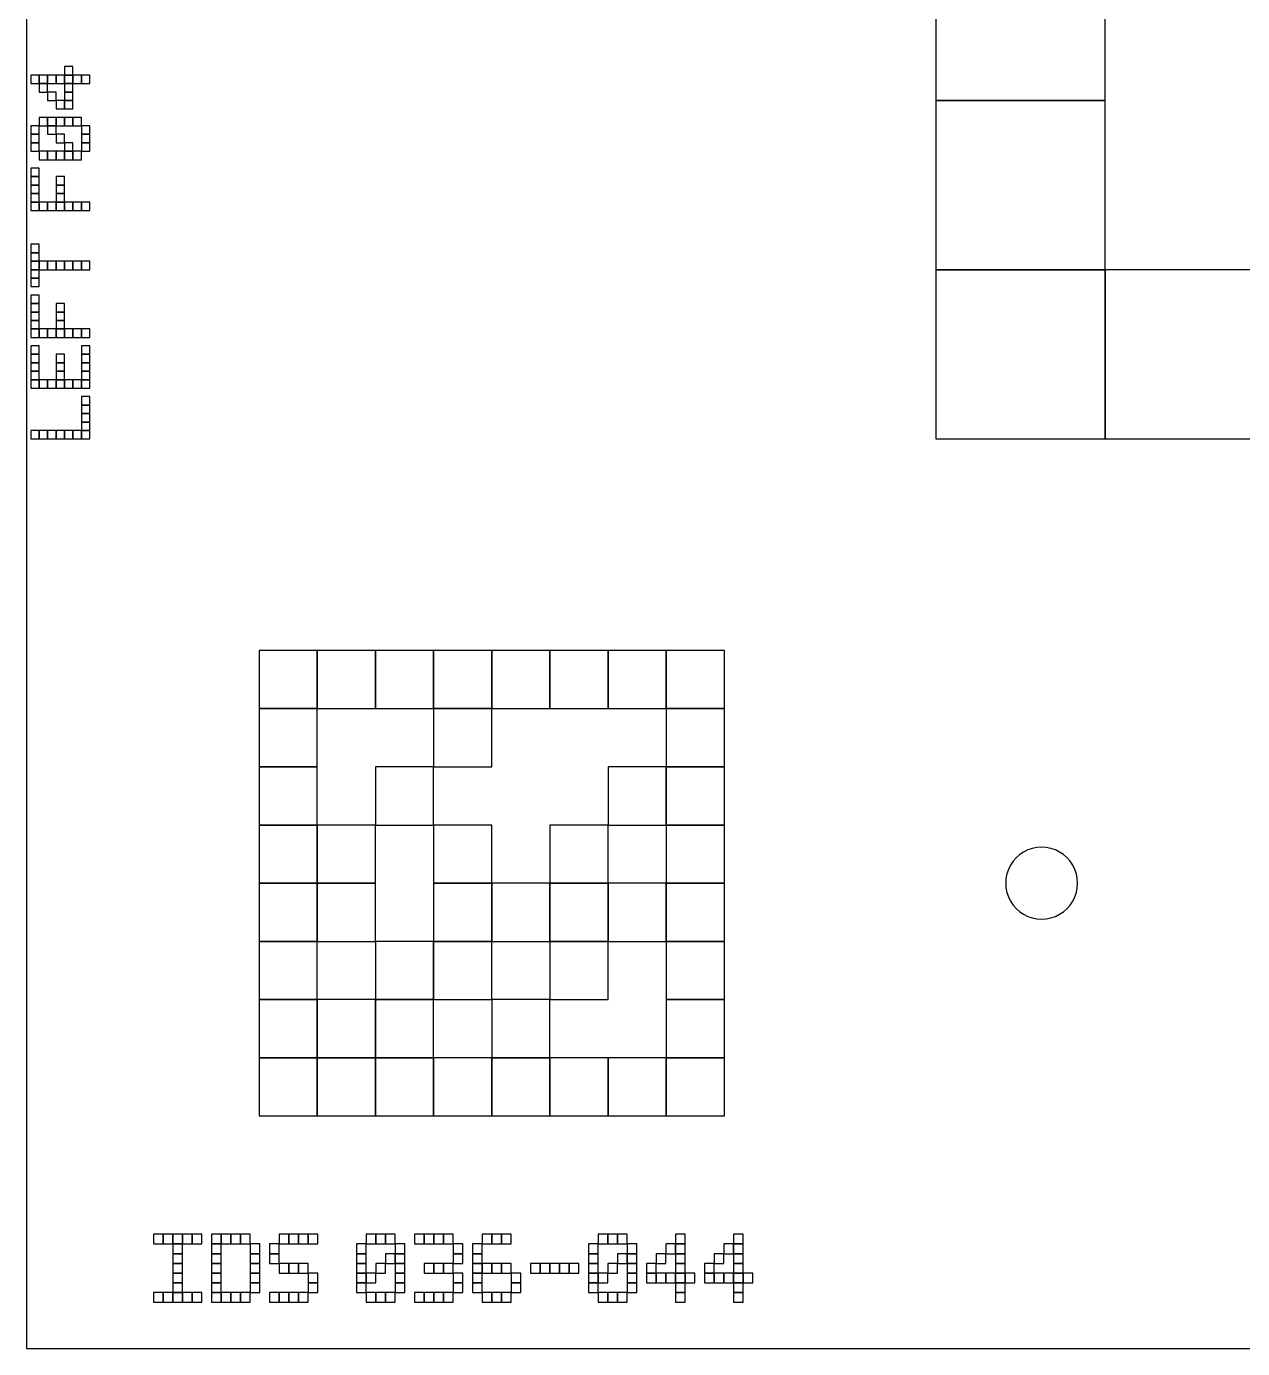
# Model space of a CAD drawing. Extents: x 0 to 490, y 0 to 320.
# Drawn here: x 170 to 227.5, y 0 to 62.5 of the extents above; entities that cross this region are included whole.
import ezdxf

# ---------------------------------------------------------------- set-up
doc = ezdxf.new("R2010")
doc.units = 0
for name, color, linetype in [('BLACK_POCKET', 7, 'CONTINUOUS'), ('BOARD_TEXT', 2, 'CONTINUOUS'), ('CUT', 1, 'CONTINUOUS'), ('MOUNT_HOLE', 5, 'CONTINUOUS')]:
    doc.layers.add(name, color=color, linetype=linetype)

msp = doc.modelspace()

# ---------------------------------------------------------------- linework, layer by layer
at = {"layer": 'BLACK_POCKET'}
for p, q in [((213, 67), (213, 59)), ((221, 59), (221, 67)), ((213, 59), (221, 59)), ((221, 59), (213, 59)), ((213, 59), (213, 51)), ((221, 51), (221, 59)), ((213, 51), (221, 51)), ((221, 51), (213, 51)), ((213, 51), (213, 43)), ((221, 43), (221, 51)), ((229, 51), (221, 51)), ((221, 51), (221, 43)), ((213, 43), (221, 43)), ((221, 43), (229, 43)), ((183.75, 33), (181, 33)), ((181, 33), (181, 30.25)), ((183.75, 30.25), (183.75, 33)), ((186.5, 33), (183.75, 33)), ((183.75, 33), (183.75, 30.25)), ((186.5, 30.25), (186.5, 33)), ((189.25, 33), (186.5, 33)), ((186.5, 33), (186.5, 30.25)), ((189.25, 30.25), (189.25, 33)), ((192, 33), (189.25, 33)), ((189.25, 33), (189.25, 30.25)), ((192, 30.25), (192, 33)), ((194.75, 33), (192, 33)), ((192, 33), (192, 30.25)), ((194.75, 30.25), (194.75, 33)), ((197.5, 33), (194.75, 33)), ((194.75, 33), (194.75, 30.25)), ((197.5, 30.25), (197.5, 33)), ((200.25, 33), (197.5, 33)), ((197.5, 33), (197.5, 30.25)), ((200.25, 30.25), (200.25, 33)), ((203, 33), (200.25, 33)), ((200.25, 33), (200.25, 30.25)), ((203, 30.25), (203, 33)), ((181, 30.25), (183.75, 30.25)), ((183.75, 30.25), (181, 30.25)), ((181, 30.25), (181, 27.5)), ((183.75, 30.25), (186.5, 30.25)), ((183.75, 27.5), (183.75, 30.25)), ((186.5, 30.25), (189.25, 30.25)), ((189.25, 30.25), (192, 30.25)), ((192, 30.25), (189.25, 30.25)), ((189.25, 30.25), (189.25, 27.5)), ((192, 30.25), (194.75, 30.25)), ((192, 27.5), (192, 30.25)), ((194.75, 30.25), (197.5, 30.25)), ((197.5, 30.25), (200.25, 30.25)), ((200.25, 30.25), (203, 30.25)), ((203, 30.25), (200.25, 30.25)), ((200.25, 30.25), (200.25, 27.5)), ((203, 27.5), (203, 30.25)), ((181, 27.5), (183.75, 27.5)), ((183.75, 27.5), (181, 27.5)), ((181, 27.5), (181, 24.75)), ((183.75, 24.75), (183.75, 27.5)), ((189.25, 27.5), (186.5, 27.5)), ((186.5, 27.5), (186.5, 24.75)), ((189.25, 27.5), (192, 27.5)), ((189.25, 24.75), (189.25, 27.5)), ((200.25, 27.5), (197.5, 27.5)), ((197.5, 27.5), (197.5, 24.75)), ((200.25, 27.5), (203, 27.5)), ((200.25, 24.75), (200.25, 27.5)), ((203, 27.5), (200.25, 27.5)), ((200.25, 27.5), (200.25, 24.75)), ((203, 24.75), (203, 27.5)), ((181, 24.75), (183.75, 24.75)), ((183.75, 24.75), (181, 24.75)), ((181, 24.75), (181, 22)), ((183.75, 22), (183.75, 24.75)), ((186.5, 24.75), (183.75, 24.75)), ((183.75, 24.75), (183.75, 22)), ((186.5, 24.75), (189.25, 24.75)), ((186.5, 22), (186.5, 24.75)), ((192, 24.75), (189.25, 24.75)), ((189.25, 24.75), (189.25, 22)), ((192, 22), (192, 24.75)), ((197.5, 24.75), (194.75, 24.75)), ((194.75, 24.75), (194.75, 22)), ((197.5, 24.75), (200.25, 24.75)), ((197.5, 22), (197.5, 24.75)), ((200.25, 24.75), (203, 24.75)), ((203, 24.75), (200.25, 24.75)), ((200.25, 24.75), (200.25, 22)), ((203, 22), (203, 24.75)), ((181, 22), (183.75, 22)), ((183.75, 22), (181, 22)), ((181, 22), (181, 19.25)), ((183.75, 22), (186.5, 22)), ((183.75, 19.25), (183.75, 22)), ((186.5, 22), (183.75, 22)), ((183.75, 22), (183.75, 19.25)), ((186.5, 19.25), (186.5, 22)), ((189.25, 22), (192, 22)), ((192, 22), (189.25, 22)), ((189.25, 22), (189.25, 19.25)), ((192, 19.25), (192, 22)), ((194.75, 22), (192, 22)), ((192, 22), (192, 19.25)), ((194.75, 22), (197.5, 22)), ((194.75, 19.25), (194.75, 22)), ((197.5, 22), (194.75, 22)), ((194.75, 22), (194.75, 19.25)), ((197.5, 19.25), (197.5, 22)), ((200.25, 22), (197.5, 22)), ((197.5, 22), (197.5, 19.25)), ((200.25, 22), (203, 22)), ((200.25, 19.25), (200.25, 22)), ((203, 22), (200.25, 22)), ((200.25, 22), (200.25, 19.25)), ((203, 19.25), (203, 22)), ((181, 19.25), (183.75, 19.25)), ((183.75, 19.25), (181, 19.25)), ((181, 19.25), (181, 16.5)), ((183.75, 19.25), (186.5, 19.25)), ((183.75, 16.5), (183.75, 19.25)), ((189.25, 19.25), (186.5, 19.25)), ((186.5, 19.25), (186.5, 16.5)), ((189.25, 19.25), (192, 19.25)), ((189.25, 16.5), (189.25, 19.25)), ((192, 19.25), (189.25, 19.25)), ((189.25, 19.25), (189.25, 16.5)), ((192, 19.25), (194.75, 19.25)), ((192, 16.5), (192, 19.25)), ((194.75, 19.25), (197.5, 19.25)), ((197.5, 19.25), (194.75, 19.25)), ((194.75, 19.25), (194.75, 16.5)), ((197.5, 19.25), (200.25, 19.25)), ((197.5, 16.5), (197.5, 19.25)), ((200.25, 19.25), (203, 19.25)), ((203, 19.25), (200.25, 19.25)), ((200.25, 19.25), (200.25, 16.5)), ((203, 16.5), (203, 19.25)), ((181, 16.5), (183.75, 16.5)), ((183.75, 16.5), (181, 16.5)), ((181, 16.5), (181, 13.75)), ((183.75, 13.75), (183.75, 16.5)), ((186.5, 16.5), (183.75, 16.5)), ((183.75, 16.5), (183.75, 13.75)), ((186.5, 16.5), (189.25, 16.5)), ((186.5, 13.75), (186.5, 16.5)), ((189.25, 16.5), (186.5, 16.5)), ((186.5, 16.5), (186.5, 13.75)), ((189.25, 16.5), (192, 16.5)), ((189.25, 13.75), (189.25, 16.5)), ((194.75, 16.5), (192, 16.5)), ((192, 16.5), (192, 13.75)), ((194.75, 16.5), (197.5, 16.5)), ((194.75, 13.75), (194.75, 16.5)), ((200.25, 16.5), (203, 16.5)), ((203, 16.5), (200.25, 16.5)), ((200.25, 16.5), (200.25, 13.75)), ((203, 13.75), (203, 16.5)), ((181, 13.75), (183.75, 13.75)), ((183.75, 13.75), (181, 13.75)), ((181, 13.75), (181, 11)), ((183.75, 13.75), (186.5, 13.75)), ((183.75, 11), (183.75, 13.75)), ((186.5, 13.75), (183.75, 13.75)), ((183.75, 13.75), (183.75, 11)), ((186.5, 13.75), (189.25, 13.75)), ((186.5, 11), (186.5, 13.75)), ((189.25, 13.75), (186.5, 13.75)), ((186.5, 13.75), (186.5, 11)), ((189.25, 11), (189.25, 13.75)), ((192, 13.75), (189.25, 13.75)), ((189.25, 13.75), (189.25, 11)), ((192, 13.75), (194.75, 13.75)), ((192, 11), (192, 13.75)), ((194.75, 13.75), (192, 13.75)), ((192, 13.75), (192, 11)), ((194.75, 11), (194.75, 13.75)), ((197.5, 13.75), (194.75, 13.75)), ((194.75, 13.75), (194.75, 11)), ((197.5, 11), (197.5, 13.75)), ((200.25, 13.75), (197.5, 13.75)), ((197.5, 13.75), (197.5, 11)), ((200.25, 13.75), (203, 13.75)), ((200.25, 11), (200.25, 13.75)), ((203, 13.75), (200.25, 13.75)), ((200.25, 13.75), (200.25, 11)), ((203, 11), (203, 13.75)), ((181, 11), (183.75, 11)), ((183.75, 11), (186.5, 11)), ((186.5, 11), (189.25, 11)), ((189.25, 11), (192, 11)), ((192, 11), (194.75, 11)), ((194.75, 11), (197.5, 11)), ((197.5, 11), (200.25, 11)), ((200.25, 11), (203, 11))]:
    msp.add_line(p, q, dxfattribs=at)
at = {"layer": 'BOARD_TEXT'}
for p, q in [((170.6, 60.2), (170.2, 60.2)), ((170.2, 60.2), (170.2, 59.8)), ((170.6, 59.8), (170.6, 60.2)), ((171, 60.2), (170.6, 60.2)), ((170.6, 60.2), (170.6, 59.8)), ((171, 59.8), (171, 60.2)), ((171.4, 60.2), (171, 60.2)), ((171, 60.2), (171, 59.8)), ((171.4, 59.8), (171.4, 60.2)), ((171.8, 60.2), (171.4, 60.2)), ((171.4, 60.2), (171.4, 59.8)), ((172.2, 60.6), (171.8, 60.6)), ((171.8, 60.6), (171.8, 60.2)), ((171.8, 59.8), (171.8, 60.2)), ((172.2, 60.2), (171.8, 60.2)), ((171.8, 60.2), (171.8, 59.8)), ((171.8, 60.2), (172.2, 60.2)), ((172.2, 60.2), (172.2, 60.6)), ((172.2, 59.8), (172.2, 60.2)), ((172.6, 60.2), (172.2, 60.2)), ((172.2, 60.2), (172.2, 59.8)), ((172.6, 59.8), (172.6, 60.2)), ((173, 60.2), (172.6, 60.2)), ((172.6, 60.2), (172.6, 59.8)), ((173, 59.8), (173, 60.2)), ((170.2, 59.8), (170.6, 59.8)), ((171, 59.8), (170.6, 59.8)), ((170.6, 59.8), (170.6, 59.4)), ((170.6, 59.8), (171, 59.8)), ((170.6, 59.4), (171, 59.4)), ((171, 59.4), (171, 59.8)), ((171, 59.8), (171.4, 59.8)), ((171.4, 59.4), (171, 59.4)), ((171, 59.4), (171, 59)), ((171.4, 59.8), (171.8, 59.8)), ((171.4, 59), (171.4, 59.4)), ((172.2, 59.8), (171.8, 59.8)), ((171.8, 59.8), (171.8, 59.4)), ((171.8, 59.8), (172.2, 59.8)), ((172.2, 59.4), (171.8, 59.4)), ((171.8, 59.4), (171.8, 59)), ((171.8, 59.4), (172.2, 59.4)), ((172.2, 59.4), (172.2, 59.8)), ((172.2, 59.8), (172.6, 59.8)), ((172.2, 59), (172.2, 59.4)), ((172.6, 59.8), (173, 59.8)), ((171, 59), (171.4, 59)), ((171.8, 59), (171.4, 59)), ((171.4, 59), (171.4, 58.6)), ((171.8, 58.6), (171.8, 59)), ((172.2, 59), (171.8, 59)), ((171.8, 59), (171.8, 58.6)), ((171.8, 59), (172.2, 59)), ((172.2, 58.6), (172.2, 59)), ((171, 58.2), (170.6, 58.2)), ((170.6, 58.2), (170.6, 57.8)), ((171, 57.8), (171, 58.2)), ((171.4, 58.2), (171, 58.2)), ((171, 58.2), (171, 57.8)), ((171.4, 58.6), (171.8, 58.6)), ((171.4, 57.8), (171.4, 58.2)), ((171.8, 58.2), (171.4, 58.2)), ((171.4, 58.2), (171.4, 57.8)), ((171.8, 58.6), (172.2, 58.6)), ((171.8, 57.8), (171.8, 58.2)), ((172.2, 58.2), (171.8, 58.2)), ((171.8, 58.2), (171.8, 57.8)), ((172.2, 57.8), (172.2, 58.2)), ((172.6, 58.2), (172.2, 58.2)), ((172.2, 58.2), (172.2, 57.8)), ((172.6, 57.8), (172.6, 58.2)), ((170.6, 57.8), (170.2, 57.8)), ((170.2, 57.8), (170.2, 57.4)), ((170.6, 57.4), (170.6, 57.8)), ((170.6, 57.8), (171, 57.8)), ((171.4, 57.8), (171, 57.8)), ((171, 57.8), (171, 57.4)), ((171, 57.8), (171.4, 57.8)), ((171.4, 57.4), (171.4, 57.8)), ((171.4, 57.8), (171.8, 57.8)), ((171.8, 57.8), (172.2, 57.8)), ((172.2, 57.8), (172.6, 57.8)), ((173, 57.8), (172.6, 57.8)), ((172.6, 57.8), (172.6, 57.4)), ((173, 57.4), (173, 57.8)), ((170.6, 57.4), (170.2, 57.4)), ((170.2, 57.4), (170.2, 57)), ((170.2, 57.4), (170.6, 57.4)), ((170.6, 57), (170.2, 57)), ((170.2, 57), (170.2, 56.6)), ((170.2, 57), (170.6, 57)), ((170.6, 57), (170.6, 57.4)), ((170.6, 56.6), (170.6, 57)), ((171, 57.4), (171.4, 57.4)), ((171.8, 57.4), (171.4, 57.4)), ((171.4, 57.4), (171.4, 57)), ((171.4, 57), (171.8, 57)), ((171.8, 57), (171.8, 57.4)), ((172.2, 57), (171.8, 57)), ((171.8, 57), (171.8, 56.6)), ((172.2, 56.6), (172.2, 57)), ((173, 57.4), (172.6, 57.4)), ((172.6, 57.4), (172.6, 57)), ((172.6, 57.4), (173, 57.4)), ((173, 57), (172.6, 57)), ((172.6, 57), (172.6, 56.6)), ((172.6, 57), (173, 57)), ((173, 57), (173, 57.4)), ((173, 56.6), (173, 57)), ((170.2, 56.6), (170.6, 56.6)), ((171, 56.6), (170.6, 56.6)), ((170.6, 56.6), (170.6, 56.2)), ((171, 56.2), (171, 56.6)), ((171.4, 56.6), (171, 56.6)), ((171, 56.6), (171, 56.2)), ((171.4, 56.2), (171.4, 56.6)), ((171.8, 56.6), (171.4, 56.6)), ((171.4, 56.6), (171.4, 56.2)), ((171.8, 56.2), (171.8, 56.6)), ((172.2, 56.6), (171.8, 56.6)), ((171.8, 56.6), (171.8, 56.2)), ((171.8, 56.6), (172.2, 56.6)), ((172.2, 56.2), (172.2, 56.6)), ((172.6, 56.6), (172.2, 56.6)), ((172.2, 56.6), (172.2, 56.2)), ((172.6, 56.2), (172.6, 56.6)), ((172.6, 56.6), (173, 56.6)), ((170.6, 55.8), (170.2, 55.8)), ((170.2, 55.8), (170.2, 55.4)), ((170.6, 56.2), (171, 56.2)), ((170.6, 55.4), (170.6, 55.8)), ((171, 56.2), (171.4, 56.2)), ((171.4, 56.2), (171.8, 56.2)), ((171.8, 56.2), (172.2, 56.2)), ((172.2, 56.2), (172.6, 56.2)), ((170.6, 55.4), (170.2, 55.4)), ((170.2, 55.4), (170.2, 55)), ((170.2, 55.4), (170.6, 55.4)), ((170.6, 55), (170.2, 55)), ((170.2, 55), (170.2, 54.6)), ((170.2, 55), (170.6, 55)), ((170.6, 55), (170.6, 55.4)), ((170.6, 54.6), (170.6, 55)), ((171.8, 55.4), (171.4, 55.4)), ((171.4, 55.4), (171.4, 55)), ((171.8, 55), (171.4, 55)), ((171.4, 55), (171.4, 54.6)), ((171.4, 55), (171.8, 55)), ((171.8, 55), (171.8, 55.4)), ((171.8, 54.6), (171.8, 55)), ((170.6, 54.6), (170.2, 54.6)), ((170.2, 54.6), (170.2, 54.2)), ((170.2, 54.6), (170.6, 54.6)), ((170.6, 54.2), (170.6, 54.6)), ((171.8, 54.6), (171.4, 54.6)), ((171.4, 54.6), (171.4, 54.2)), ((171.4, 54.6), (171.8, 54.6)), ((171.8, 54.2), (171.8, 54.6)), ((170.6, 54.2), (170.2, 54.2)), ((170.2, 54.2), (170.2, 53.8)), ((170.2, 54.2), (170.6, 54.2)), ((170.2, 53.8), (170.6, 53.8)), ((170.6, 53.8), (170.6, 54.2)), ((171, 54.2), (170.6, 54.2)), ((170.6, 54.2), (170.6, 53.8)), ((170.6, 53.8), (171, 53.8)), ((171, 53.8), (171, 54.2)), ((171.4, 54.2), (171, 54.2)), ((171, 54.2), (171, 53.8)), ((171, 53.8), (171.4, 53.8)), ((171.4, 53.8), (171.4, 54.2)), ((171.8, 54.2), (171.4, 54.2)), ((171.4, 54.2), (171.4, 53.8)), ((171.4, 54.2), (171.8, 54.2)), ((171.4, 53.8), (171.8, 53.8)), ((171.8, 53.8), (171.8, 54.2)), ((172.2, 54.2), (171.8, 54.2)), ((171.8, 54.2), (171.8, 53.8)), ((171.8, 53.8), (172.2, 53.8)), ((172.2, 53.8), (172.2, 54.2)), ((172.6, 54.2), (172.2, 54.2)), ((172.2, 54.2), (172.2, 53.8)), ((172.2, 53.8), (172.6, 53.8)), ((172.6, 53.8), (172.6, 54.2)), ((173, 54.2), (172.6, 54.2)), ((172.6, 54.2), (172.6, 53.8)), ((172.6, 53.8), (173, 53.8)), ((173, 53.8), (173, 54.2)), ((170.6, 52.2), (170.2, 52.2)), ((170.2, 52.2), (170.2, 51.8)), ((170.6, 51.8), (170.6, 52.2)), ((170.6, 51.8), (170.2, 51.8)), ((170.2, 51.8), (170.2, 51.4)), ((170.2, 51.8), (170.6, 51.8)), ((170.6, 51.4), (170.2, 51.4)), ((170.2, 51.4), (170.2, 51)), ((170.2, 51.4), (170.6, 51.4)), ((170.6, 51.4), (170.6, 51.8)), ((170.6, 51), (170.6, 51.4)), ((171, 51.4), (170.6, 51.4)), ((170.6, 51.4), (170.6, 51)), ((171, 51), (171, 51.4)), ((171.4, 51.4), (171, 51.4)), ((171, 51.4), (171, 51)), ((171.4, 51), (171.4, 51.4)), ((171.8, 51.4), (171.4, 51.4)), ((171.4, 51.4), (171.4, 51)), ((171.8, 51), (171.8, 51.4)), ((172.2, 51.4), (171.8, 51.4)), ((171.8, 51.4), (171.8, 51)), ((172.2, 51), (172.2, 51.4)), ((172.6, 51.4), (172.2, 51.4)), ((172.2, 51.4), (172.2, 51)), ((172.6, 51), (172.6, 51.4)), ((173, 51.4), (172.6, 51.4)), ((172.6, 51.4), (172.6, 51)), ((173, 51), (173, 51.4)), ((170.6, 51), (170.2, 51)), ((170.2, 51), (170.2, 50.6)), ((170.2, 51), (170.6, 51)), ((170.6, 50.6), (170.6, 51)), ((170.6, 51), (171, 51)), ((171, 51), (171.4, 51)), ((171.4, 51), (171.8, 51)), ((171.8, 51), (172.2, 51)), ((172.2, 51), (172.6, 51)), ((172.6, 51), (173, 51)), ((170.6, 50.6), (170.2, 50.6)), ((170.2, 50.6), (170.2, 50.2)), ((170.2, 50.6), (170.6, 50.6)), ((170.2, 50.2), (170.6, 50.2)), ((170.6, 50.2), (170.6, 50.6)), ((170.6, 49.8), (170.2, 49.8)), ((170.2, 49.8), (170.2, 49.4)), ((170.6, 49.4), (170.2, 49.4)), ((170.2, 49.4), (170.2, 49)), ((170.2, 49.4), (170.6, 49.4)), ((170.6, 49.4), (170.6, 49.8)), ((170.6, 49), (170.6, 49.4)), ((171.8, 49.4), (171.4, 49.4)), ((171.4, 49.4), (171.4, 49)), ((171.8, 49), (171.8, 49.4)), ((170.6, 49), (170.2, 49)), ((170.2, 49), (170.2, 48.6)), ((170.2, 49), (170.6, 49)), ((170.6, 48.6), (170.6, 49)), ((171.8, 49), (171.4, 49)), ((171.4, 49), (171.4, 48.6)), ((171.4, 49), (171.8, 49)), ((171.8, 48.6), (171.8, 49)), ((170.6, 48.6), (170.2, 48.6)), ((170.2, 48.6), (170.2, 48.2)), ((170.2, 48.6), (170.6, 48.6)), ((170.6, 48.2), (170.2, 48.2)), ((170.2, 48.2), (170.2, 47.8)), ((170.2, 48.2), (170.6, 48.2)), ((170.6, 48.2), (170.6, 48.6)), ((170.6, 47.8), (170.6, 48.2)), ((171, 48.2), (170.6, 48.2)), ((170.6, 48.2), (170.6, 47.8)), ((171, 47.8), (171, 48.2)), ((171.4, 48.2), (171, 48.2)), ((171, 48.2), (171, 47.8)), ((171.8, 48.6), (171.4, 48.6)), ((171.4, 48.6), (171.4, 48.2)), ((171.4, 48.6), (171.8, 48.6)), ((171.4, 47.8), (171.4, 48.2)), ((171.8, 48.2), (171.4, 48.2)), ((171.4, 48.2), (171.4, 47.8)), ((171.4, 48.2), (171.8, 48.2)), ((171.8, 48.2), (171.8, 48.6)), ((171.8, 47.8), (171.8, 48.2)), ((172.2, 48.2), (171.8, 48.2)), ((171.8, 48.2), (171.8, 47.8)), ((172.2, 47.8), (172.2, 48.2)), ((172.6, 48.2), (172.2, 48.2)), ((172.2, 48.2), (172.2, 47.8)), ((172.6, 47.8), (172.6, 48.2)), ((173, 48.2), (172.6, 48.2)), ((172.6, 48.2), (172.6, 47.8)), ((173, 47.8), (173, 48.2)), ((170.2, 47.8), (170.6, 47.8)), ((170.6, 47.8), (171, 47.8)), ((171, 47.8), (171.4, 47.8)), ((171.4, 47.8), (171.8, 47.8)), ((171.8, 47.8), (172.2, 47.8)), ((172.2, 47.8), (172.6, 47.8)), ((172.6, 47.8), (173, 47.8)), ((170.6, 47.4), (170.2, 47.4)), ((170.2, 47.4), (170.2, 47)), ((170.6, 47), (170.2, 47)), ((170.2, 47), (170.2, 46.6)), ((170.2, 47), (170.6, 47)), ((170.6, 47), (170.6, 47.4)), ((170.6, 46.6), (170.6, 47)), ((171.8, 47), (171.4, 47)), ((171.4, 47), (171.4, 46.6)), ((171.8, 46.6), (171.8, 47)), ((173, 47.4), (172.6, 47.4)), ((172.6, 47.4), (172.6, 47)), ((173, 47), (172.6, 47)), ((172.6, 47), (172.6, 46.6)), ((172.6, 47), (173, 47)), ((173, 47), (173, 47.4)), ((173, 46.6), (173, 47)), ((170.6, 46.6), (170.2, 46.6)), ((170.2, 46.6), (170.2, 46.2)), ((170.2, 46.6), (170.6, 46.6)), ((170.6, 46.2), (170.6, 46.6)), ((171.8, 46.6), (171.4, 46.6)), ((171.4, 46.6), (171.4, 46.2)), ((171.4, 46.6), (171.8, 46.6)), ((171.8, 46.2), (171.8, 46.6)), ((173, 46.6), (172.6, 46.6)), ((172.6, 46.6), (172.6, 46.2)), ((172.6, 46.6), (173, 46.6)), ((173, 46.2), (173, 46.6)), ((170.6, 46.2), (170.2, 46.2)), ((170.2, 46.2), (170.2, 45.8)), ((170.2, 46.2), (170.6, 46.2)), ((170.6, 45.8), (170.2, 45.8)), ((170.2, 45.8), (170.2, 45.4)), ((170.2, 45.8), (170.6, 45.8)), ((170.6, 45.8), (170.6, 46.2)), ((170.6, 45.4), (170.6, 45.8)), ((171, 45.8), (170.6, 45.8)), ((170.6, 45.8), (170.6, 45.4)), ((171, 45.4), (171, 45.8)), ((171.4, 45.8), (171, 45.8)), ((171, 45.8), (171, 45.4)), ((171.8, 46.2), (171.4, 46.2)), ((171.4, 46.2), (171.4, 45.8)), ((171.4, 46.2), (171.8, 46.2)), ((171.4, 45.4), (171.4, 45.8)), ((171.8, 45.8), (171.4, 45.8)), ((171.4, 45.8), (171.4, 45.4)), ((171.4, 45.8), (171.8, 45.8)), ((171.8, 45.8), (171.8, 46.2)), ((171.8, 45.4), (171.8, 45.8)), ((172.2, 45.8), (171.8, 45.8)), ((171.8, 45.8), (171.8, 45.4)), ((172.2, 45.4), (172.2, 45.8)), ((172.6, 45.8), (172.2, 45.8)), ((172.2, 45.8), (172.2, 45.4)), ((173, 46.2), (172.6, 46.2)), ((172.6, 46.2), (172.6, 45.8)), ((172.6, 46.2), (173, 46.2)), ((172.6, 45.4), (172.6, 45.8)), ((173, 45.8), (172.6, 45.8)), ((172.6, 45.8), (172.6, 45.4)), ((172.6, 45.8), (173, 45.8)), ((173, 45.8), (173, 46.2)), ((173, 45.4), (173, 45.8)), ((170.2, 45.4), (170.6, 45.4)), ((170.6, 45.4), (171, 45.4)), ((171, 45.4), (171.4, 45.4)), ((171.4, 45.4), (171.8, 45.4)), ((171.8, 45.4), (172.2, 45.4)), ((172.2, 45.4), (172.6, 45.4)), ((172.6, 45.4), (173, 45.4)), ((173, 45), (172.6, 45)), ((172.6, 45), (172.6, 44.6)), ((173, 44.6), (173, 45)), ((173, 44.6), (172.6, 44.6)), ((172.6, 44.6), (172.6, 44.2)), ((172.6, 44.6), (173, 44.6)), ((173, 44.2), (173, 44.6)), ((173, 44.2), (172.6, 44.2)), ((172.6, 44.2), (172.6, 43.8)), ((172.6, 44.2), (173, 44.2)), ((173, 43.8), (172.6, 43.8)), ((172.6, 43.8), (172.6, 43.4)), ((172.6, 43.8), (173, 43.8)), ((173, 43.8), (173, 44.2)), ((173, 43.4), (173, 43.8)), ((170.6, 43.4), (170.2, 43.4)), ((170.2, 43.4), (170.2, 43)), ((170.6, 43), (170.6, 43.4)), ((171, 43.4), (170.6, 43.4)), ((170.6, 43.4), (170.6, 43)), ((171, 43), (171, 43.4)), ((171.4, 43.4), (171, 43.4)), ((171, 43.4), (171, 43)), ((171.4, 43), (171.4, 43.4)), ((171.8, 43.4), (171.4, 43.4)), ((171.4, 43.4), (171.4, 43)), ((171.8, 43), (171.8, 43.4)), ((172.2, 43.4), (171.8, 43.4)), ((171.8, 43.4), (171.8, 43)), ((172.2, 43), (172.2, 43.4)), ((172.6, 43.4), (172.2, 43.4)), ((172.2, 43.4), (172.2, 43)), ((172.6, 43), (172.6, 43.4)), ((173, 43.4), (172.6, 43.4)), ((172.6, 43.4), (172.6, 43)), ((172.6, 43.4), (173, 43.4)), ((173, 43), (173, 43.4)), ((170.2, 43), (170.6, 43)), ((170.6, 43), (171, 43)), ((171, 43), (171.4, 43)), ((171.4, 43), (171.8, 43)), ((171.8, 43), (172.2, 43)), ((172.2, 43), (172.6, 43)), ((172.6, 43), (173, 43)), ((176.457143, 5.4), (176, 5.4)), ((176, 5.4), (176, 4.942857)), ((176.457143, 4.942857), (176.457143, 5.4)), ((176.914286, 5.4), (176.457143, 5.4)), ((176.457143, 5.4), (176.457143, 4.942857)), ((176.914286, 4.942857), (176.914286, 5.4)), ((177.371429, 5.4), (176.914286, 5.4)), ((176.914286, 5.4), (176.914286, 4.942857)), ((177.371429, 4.942857), (177.371429, 5.4)), ((177.828571, 5.4), (177.371429, 5.4)), ((177.371429, 5.4), (177.371429, 4.942857)), ((177.828571, 4.942857), (177.828571, 5.4)), ((178.285714, 5.4), (177.828571, 5.4)), ((177.828571, 5.4), (177.828571, 4.942857)), ((178.285714, 4.942857), (178.285714, 5.4)), ((179.2, 5.4), (178.742857, 5.4)), ((178.742857, 5.4), (178.742857, 4.942857)), ((179.2, 4.942857), (179.2, 5.4)), ((179.657143, 5.4), (179.2, 5.4)), ((179.2, 5.4), (179.2, 4.942857)), ((179.657143, 4.942857), (179.657143, 5.4)), ((180.114286, 5.4), (179.657143, 5.4)), ((179.657143, 5.4), (179.657143, 4.942857)), ((180.114286, 4.942857), (180.114286, 5.4)), ((180.571429, 5.4), (180.114286, 5.4)), ((180.114286, 5.4), (180.114286, 4.942857)), ((180.571429, 4.942857), (180.571429, 5.4)), ((182.4, 5.4), (181.942857, 5.4)), ((181.942857, 5.4), (181.942857, 4.942857)), ((182.4, 4.942857), (182.4, 5.4)), ((182.857143, 5.4), (182.4, 5.4)), ((182.4, 5.4), (182.4, 4.942857)), ((182.857143, 4.942857), (182.857143, 5.4)), ((183.314286, 5.4), (182.857143, 5.4)), ((182.857143, 5.4), (182.857143, 4.942857)), ((183.314286, 4.942857), (183.314286, 5.4)), ((183.771429, 5.4), (183.314286, 5.4)), ((183.314286, 5.4), (183.314286, 4.942857)), ((183.771429, 4.942857), (183.771429, 5.4)), ((186.514286, 5.4), (186.057143, 5.4)), ((186.057143, 5.4), (186.057143, 4.942857)), ((186.514286, 4.942857), (186.514286, 5.4)), ((186.971429, 5.4), (186.514286, 5.4)), ((186.514286, 5.4), (186.514286, 4.942857)), ((186.971429, 4.942857), (186.971429, 5.4)), ((187.428571, 5.4), (186.971429, 5.4)), ((186.971429, 5.4), (186.971429, 4.942857)), ((187.428571, 4.942857), (187.428571, 5.4)), ((188.8, 5.4), (188.342857, 5.4)), ((188.342857, 5.4), (188.342857, 4.942857)), ((188.8, 4.942857), (188.8, 5.4)), ((189.257143, 5.4), (188.8, 5.4)), ((188.8, 5.4), (188.8, 4.942857)), ((189.257143, 4.942857), (189.257143, 5.4)), ((189.714286, 5.4), (189.257143, 5.4)), ((189.257143, 5.4), (189.257143, 4.942857)), ((189.714286, 4.942857), (189.714286, 5.4)), ((190.171429, 5.4), (189.714286, 5.4)), ((189.714286, 5.4), (189.714286, 4.942857)), ((190.171429, 4.942857), (190.171429, 5.4)), ((192, 5.4), (191.542857, 5.4)), ((191.542857, 5.4), (191.542857, 4.942857)), ((192, 4.942857), (192, 5.4)), ((192.457143, 5.4), (192, 5.4)), ((192, 5.4), (192, 4.942857)), ((192.457143, 4.942857), (192.457143, 5.4)), ((192.914286, 5.4), (192.457143, 5.4)), ((192.457143, 5.4), (192.457143, 4.942857)), ((192.914286, 4.942857), (192.914286, 5.4)), ((197.485714, 5.4), (197.028571, 5.4)), ((197.028571, 5.4), (197.028571, 4.942857)), ((197.485714, 4.942857), (197.485714, 5.4)), ((197.942857, 5.4), (197.485714, 5.4)), ((197.485714, 5.4), (197.485714, 4.942857)), ((197.942857, 4.942857), (197.942857, 5.4)), ((198.4, 5.4), (197.942857, 5.4)), ((197.942857, 5.4), (197.942857, 4.942857)), ((198.4, 4.942857), (198.4, 5.4)), ((201.142857, 5.4), (200.685714, 5.4)), ((200.685714, 5.4), (200.685714, 4.942857)), ((201.142857, 4.942857), (201.142857, 5.4)), ((203.885714, 5.4), (203.428571, 5.4)), ((203.428571, 5.4), (203.428571, 4.942857)), ((203.885714, 4.942857), (203.885714, 5.4)), ((176, 4.942857), (176.457143, 4.942857)), ((176.457143, 4.942857), (176.914286, 4.942857)), ((176.914286, 4.942857), (177.371429, 4.942857)), ((177.371429, 4.942857), (176.914286, 4.942857)), ((176.914286, 4.942857), (176.914286, 4.485714)), ((176.914286, 4.485714), (177.371429, 4.485714)), ((177.371429, 4.485714), (176.914286, 4.485714)), ((176.914286, 4.485714), (176.914286, 4.028571)), ((177.371429, 4.942857), (177.828571, 4.942857)), ((177.371429, 4.485714), (177.371429, 4.942857)), ((177.371429, 4.028571), (177.371429, 4.485714)), ((177.828571, 4.942857), (178.285714, 4.942857)), ((178.742857, 4.942857), (179.2, 4.942857)), ((179.2, 4.942857), (178.742857, 4.942857)), ((178.742857, 4.942857), (178.742857, 4.485714)), ((178.742857, 4.485714), (179.2, 4.485714)), ((179.2, 4.485714), (178.742857, 4.485714)), ((178.742857, 4.485714), (178.742857, 4.028571)), ((179.2, 4.942857), (179.657143, 4.942857)), ((179.2, 4.485714), (179.2, 4.942857)), ((179.2, 4.028571), (179.2, 4.485714)), ((179.657143, 4.942857), (180.114286, 4.942857)), ((180.114286, 4.942857), (180.571429, 4.942857)), ((181.028571, 4.942857), (180.571429, 4.942857)), ((180.571429, 4.942857), (180.571429, 4.485714)), ((180.571429, 4.485714), (181.028571, 4.485714)), ((181.028571, 4.485714), (180.571429, 4.485714)), ((180.571429, 4.485714), (180.571429, 4.028571)), ((181.028571, 4.485714), (181.028571, 4.942857)), ((181.028571, 4.028571), (181.028571, 4.485714)), ((181.942857, 4.942857), (181.485714, 4.942857)), ((181.485714, 4.942857), (181.485714, 4.485714)), ((181.485714, 4.485714), (181.942857, 4.485714)), ((181.942857, 4.485714), (181.485714, 4.485714)), ((181.485714, 4.485714), (181.485714, 4.028571)), ((181.942857, 4.942857), (182.4, 4.942857)), ((181.942857, 4.485714), (181.942857, 4.942857)), ((181.942857, 4.028571), (181.942857, 4.485714)), ((182.4, 4.942857), (182.857143, 4.942857)), ((182.857143, 4.942857), (183.314286, 4.942857)), ((183.314286, 4.942857), (183.771429, 4.942857)), ((186.057143, 4.942857), (185.6, 4.942857)), ((185.6, 4.942857), (185.6, 4.485714)), ((185.6, 4.485714), (186.057143, 4.485714)), ((186.057143, 4.485714), (185.6, 4.485714)), ((185.6, 4.485714), (185.6, 4.028571)), ((186.057143, 4.942857), (186.514286, 4.942857)), ((186.057143, 4.485714), (186.057143, 4.942857)), ((186.057143, 4.028571), (186.057143, 4.485714)), ((186.514286, 4.942857), (186.971429, 4.942857)), ((186.971429, 4.942857), (187.428571, 4.942857)), ((187.428571, 4.485714), (186.971429, 4.485714)), ((186.971429, 4.485714), (186.971429, 4.028571)), ((187.885714, 4.942857), (187.428571, 4.942857)), ((187.428571, 4.942857), (187.428571, 4.485714)), ((187.428571, 4.485714), (187.885714, 4.485714)), ((187.428571, 4.028571), (187.428571, 4.485714)), ((187.885714, 4.485714), (187.428571, 4.485714)), ((187.428571, 4.485714), (187.428571, 4.028571)), ((187.885714, 4.485714), (187.885714, 4.942857)), ((187.885714, 4.028571), (187.885714, 4.485714)), ((188.342857, 4.942857), (188.8, 4.942857)), ((188.8, 4.942857), (189.257143, 4.942857)), ((189.257143, 4.942857), (189.714286, 4.942857)), ((189.714286, 4.942857), (190.171429, 4.942857)), ((190.628571, 4.942857), (190.171429, 4.942857)), ((190.171429, 4.942857), (190.171429, 4.485714)), ((190.171429, 4.485714), (190.628571, 4.485714)), ((190.628571, 4.485714), (190.171429, 4.485714)), ((190.171429, 4.485714), (190.171429, 4.028571)), ((190.628571, 4.485714), (190.628571, 4.942857)), ((190.628571, 4.028571), (190.628571, 4.485714)), ((191.542857, 4.942857), (191.085714, 4.942857)), ((191.085714, 4.942857), (191.085714, 4.485714)), ((191.085714, 4.485714), (191.542857, 4.485714)), ((191.542857, 4.485714), (191.085714, 4.485714)), ((191.085714, 4.485714), (191.085714, 4.028571)), ((191.542857, 4.942857), (192, 4.942857)), ((191.542857, 4.485714), (191.542857, 4.942857)), ((191.542857, 4.028571), (191.542857, 4.485714)), ((192, 4.942857), (192.457143, 4.942857)), ((192.457143, 4.942857), (192.914286, 4.942857)), ((197.028571, 4.942857), (196.571429, 4.942857)), ((196.571429, 4.942857), (196.571429, 4.485714)), ((196.571429, 4.485714), (197.028571, 4.485714)), ((197.028571, 4.485714), (196.571429, 4.485714)), ((196.571429, 4.485714), (196.571429, 4.028571)), ((197.028571, 4.942857), (197.485714, 4.942857)), ((197.028571, 4.485714), (197.028571, 4.942857)), ((197.028571, 4.028571), (197.028571, 4.485714)), ((197.485714, 4.942857), (197.942857, 4.942857)), ((197.942857, 4.942857), (198.4, 4.942857)), ((198.4, 4.485714), (197.942857, 4.485714)), ((197.942857, 4.485714), (197.942857, 4.028571)), ((198.857143, 4.942857), (198.4, 4.942857)), ((198.4, 4.942857), (198.4, 4.485714)), ((198.4, 4.485714), (198.857143, 4.485714)), ((198.4, 4.028571), (198.4, 4.485714)), ((198.857143, 4.485714), (198.4, 4.485714)), ((198.4, 4.485714), (198.4, 4.028571)), ((198.857143, 4.485714), (198.857143, 4.942857)), ((198.857143, 4.028571), (198.857143, 4.485714)), ((200.228571, 4.485714), (199.771429, 4.485714)), ((199.771429, 4.485714), (199.771429, 4.028571)), ((200.685714, 4.942857), (200.228571, 4.942857)), ((200.228571, 4.942857), (200.228571, 4.485714)), ((200.228571, 4.485714), (200.685714, 4.485714)), ((200.228571, 4.028571), (200.228571, 4.485714)), ((200.685714, 4.942857), (201.142857, 4.942857)), ((200.685714, 4.485714), (200.685714, 4.942857)), ((201.142857, 4.942857), (200.685714, 4.942857)), ((200.685714, 4.942857), (200.685714, 4.485714)), ((200.685714, 4.485714), (201.142857, 4.485714)), ((201.142857, 4.485714), (200.685714, 4.485714)), ((200.685714, 4.485714), (200.685714, 4.028571)), ((201.142857, 4.485714), (201.142857, 4.942857)), ((201.142857, 4.028571), (201.142857, 4.485714)), ((202.971429, 4.485714), (202.514286, 4.485714)), ((202.514286, 4.485714), (202.514286, 4.028571)), ((203.428571, 4.942857), (202.971429, 4.942857)), ((202.971429, 4.942857), (202.971429, 4.485714)), ((202.971429, 4.485714), (203.428571, 4.485714)), ((202.971429, 4.028571), (202.971429, 4.485714)), ((203.428571, 4.942857), (203.885714, 4.942857)), ((203.428571, 4.485714), (203.428571, 4.942857)), ((203.885714, 4.942857), (203.428571, 4.942857)), ((203.428571, 4.942857), (203.428571, 4.485714)), ((203.428571, 4.485714), (203.885714, 4.485714)), ((203.885714, 4.485714), (203.428571, 4.485714)), ((203.428571, 4.485714), (203.428571, 4.028571)), ((203.885714, 4.485714), (203.885714, 4.942857)), ((203.885714, 4.028571), (203.885714, 4.485714)), ((176.914286, 4.028571), (177.371429, 4.028571)), ((177.371429, 4.028571), (176.914286, 4.028571)), ((176.914286, 4.028571), (176.914286, 3.571429)), ((177.371429, 3.571429), (177.371429, 4.028571)), ((178.742857, 4.028571), (179.2, 4.028571)), ((179.2, 4.028571), (178.742857, 4.028571)), ((178.742857, 4.028571), (178.742857, 3.571429)), ((179.2, 3.571429), (179.2, 4.028571)), ((180.571429, 4.028571), (181.028571, 4.028571)), ((181.028571, 4.028571), (180.571429, 4.028571)), ((180.571429, 4.028571), (180.571429, 3.571429)), ((181.028571, 3.571429), (181.028571, 4.028571)), ((181.485714, 4.028571), (181.942857, 4.028571)), ((182.4, 4.028571), (181.942857, 4.028571)), ((181.942857, 4.028571), (181.942857, 3.571429)), ((182.4, 3.571429), (182.4, 4.028571)), ((182.857143, 4.028571), (182.4, 4.028571)), ((182.4, 4.028571), (182.4, 3.571429)), ((182.857143, 3.571429), (182.857143, 4.028571)), ((183.314286, 4.028571), (182.857143, 4.028571)), ((182.857143, 4.028571), (182.857143, 3.571429)), ((183.314286, 3.571429), (183.314286, 4.028571)), ((185.6, 4.028571), (186.057143, 4.028571)), ((186.057143, 4.028571), (185.6, 4.028571)), ((185.6, 4.028571), (185.6, 3.571429)), ((186.057143, 3.571429), (186.057143, 4.028571)), ((186.971429, 4.028571), (186.514286, 4.028571)), ((186.514286, 4.028571), (186.514286, 3.571429)), ((186.971429, 4.028571), (187.428571, 4.028571)), ((186.971429, 3.571429), (186.971429, 4.028571)), ((187.428571, 4.028571), (187.885714, 4.028571)), ((187.885714, 4.028571), (187.428571, 4.028571)), ((187.428571, 4.028571), (187.428571, 3.571429)), ((187.885714, 3.571429), (187.885714, 4.028571)), ((189.257143, 4.028571), (188.8, 4.028571)), ((188.8, 4.028571), (188.8, 3.571429)), ((189.257143, 3.571429), (189.257143, 4.028571)), ((189.714286, 4.028571), (189.257143, 4.028571)), ((189.257143, 4.028571), (189.257143, 3.571429)), ((189.714286, 3.571429), (189.714286, 4.028571)), ((190.171429, 4.028571), (189.714286, 4.028571)), ((189.714286, 4.028571), (189.714286, 3.571429)), ((190.171429, 4.028571), (190.628571, 4.028571)), ((190.171429, 3.571429), (190.171429, 4.028571)), ((191.085714, 4.028571), (191.542857, 4.028571)), ((191.542857, 4.028571), (191.085714, 4.028571)), ((191.085714, 4.028571), (191.085714, 3.571429)), ((191.542857, 3.571429), (191.542857, 4.028571)), ((192, 4.028571), (191.542857, 4.028571)), ((191.542857, 4.028571), (191.542857, 3.571429)), ((192, 3.571429), (192, 4.028571)), ((192.457143, 4.028571), (192, 4.028571)), ((192, 4.028571), (192, 3.571429)), ((192.457143, 3.571429), (192.457143, 4.028571)), ((192.914286, 4.028571), (192.457143, 4.028571)), ((192.457143, 4.028571), (192.457143, 3.571429)), ((192.914286, 3.571429), (192.914286, 4.028571)), ((194.285714, 4.028571), (193.828571, 4.028571)), ((193.828571, 4.028571), (193.828571, 3.571429)), ((194.285714, 3.571429), (194.285714, 4.028571)), ((194.742857, 4.028571), (194.285714, 4.028571)), ((194.285714, 4.028571), (194.285714, 3.571429)), ((194.742857, 3.571429), (194.742857, 4.028571)), ((195.2, 4.028571), (194.742857, 4.028571)), ((194.742857, 4.028571), (194.742857, 3.571429)), ((195.2, 3.571429), (195.2, 4.028571)), ((195.657143, 4.028571), (195.2, 4.028571)), ((195.2, 4.028571), (195.2, 3.571429)), ((195.657143, 3.571429), (195.657143, 4.028571)), ((196.114286, 4.028571), (195.657143, 4.028571)), ((195.657143, 4.028571), (195.657143, 3.571429)), ((196.114286, 3.571429), (196.114286, 4.028571)), ((196.571429, 4.028571), (197.028571, 4.028571)), ((197.028571, 4.028571), (196.571429, 4.028571)), ((196.571429, 4.028571), (196.571429, 3.571429)), ((197.028571, 3.571429), (197.028571, 4.028571)), ((197.942857, 4.028571), (197.485714, 4.028571)), ((197.485714, 4.028571), (197.485714, 3.571429)), ((197.942857, 4.028571), (198.4, 4.028571)), ((197.942857, 3.571429), (197.942857, 4.028571)), ((198.4, 4.028571), (198.857143, 4.028571)), ((198.857143, 4.028571), (198.4, 4.028571)), ((198.4, 4.028571), (198.4, 3.571429)), ((198.857143, 3.571429), (198.857143, 4.028571)), ((199.771429, 4.028571), (199.314286, 4.028571)), ((199.314286, 4.028571), (199.314286, 3.571429)), ((199.771429, 4.028571), (200.228571, 4.028571)), ((199.771429, 3.571429), (199.771429, 4.028571)), ((200.685714, 4.028571), (201.142857, 4.028571)), ((201.142857, 4.028571), (200.685714, 4.028571)), ((200.685714, 4.028571), (200.685714, 3.571429)), ((201.142857, 3.571429), (201.142857, 4.028571)), ((202.514286, 4.028571), (202.057143, 4.028571)), ((202.057143, 4.028571), (202.057143, 3.571429)), ((202.514286, 4.028571), (202.971429, 4.028571)), ((202.514286, 3.571429), (202.514286, 4.028571)), ((203.428571, 4.028571), (203.885714, 4.028571)), ((203.885714, 4.028571), (203.428571, 4.028571)), ((203.428571, 4.028571), (203.428571, 3.571429)), ((203.885714, 3.571429), (203.885714, 4.028571)), ((176.914286, 3.571429), (177.371429, 3.571429)), ((177.371429, 3.571429), (176.914286, 3.571429)), ((176.914286, 3.571429), (176.914286, 3.114286)), ((177.371429, 3.114286), (177.371429, 3.571429)), ((178.742857, 3.571429), (179.2, 3.571429)), ((179.2, 3.571429), (178.742857, 3.571429)), ((178.742857, 3.571429), (178.742857, 3.114286)), ((179.2, 3.114286), (179.2, 3.571429)), ((180.571429, 3.571429), (181.028571, 3.571429)), ((181.028571, 3.571429), (180.571429, 3.571429)), ((180.571429, 3.571429), (180.571429, 3.114286)), ((181.028571, 3.114286), (181.028571, 3.571429)), ((181.942857, 3.571429), (182.4, 3.571429)), ((182.4, 3.571429), (182.857143, 3.571429)), ((182.857143, 3.571429), (183.314286, 3.571429)), ((183.771429, 3.571429), (183.314286, 3.571429)), ((183.314286, 3.571429), (183.314286, 3.114286)), ((183.771429, 3.114286), (183.771429, 3.571429)), ((185.6, 3.571429), (186.057143, 3.571429)), ((186.057143, 3.571429), (185.6, 3.571429)), ((185.6, 3.571429), (185.6, 3.114286)), ((186.057143, 3.114286), (186.057143, 3.571429)), ((186.514286, 3.571429), (186.057143, 3.571429)), ((186.057143, 3.571429), (186.057143, 3.114286)), ((186.514286, 3.571429), (186.971429, 3.571429)), ((186.514286, 3.114286), (186.514286, 3.571429)), ((187.428571, 3.571429), (187.885714, 3.571429)), ((187.885714, 3.571429), (187.428571, 3.571429)), ((187.428571, 3.571429), (187.428571, 3.114286)), ((187.885714, 3.114286), (187.885714, 3.571429)), ((188.8, 3.571429), (189.257143, 3.571429)), ((189.257143, 3.571429), (189.714286, 3.571429)), ((189.714286, 3.571429), (190.171429, 3.571429)), ((190.628571, 3.571429), (190.171429, 3.571429)), ((190.171429, 3.571429), (190.171429, 3.114286)), ((190.628571, 3.114286), (190.628571, 3.571429)), ((191.085714, 3.571429), (191.542857, 3.571429)), ((191.542857, 3.571429), (191.085714, 3.571429)), ((191.085714, 3.571429), (191.085714, 3.114286)), ((191.542857, 3.571429), (192, 3.571429)), ((191.542857, 3.114286), (191.542857, 3.571429)), ((192, 3.571429), (192.457143, 3.571429)), ((192.457143, 3.571429), (192.914286, 3.571429)), ((193.371429, 3.571429), (192.914286, 3.571429)), ((192.914286, 3.571429), (192.914286, 3.114286)), ((193.371429, 3.114286), (193.371429, 3.571429)), ((193.828571, 3.571429), (194.285714, 3.571429)), ((194.285714, 3.571429), (194.742857, 3.571429)), ((194.742857, 3.571429), (195.2, 3.571429)), ((195.2, 3.571429), (195.657143, 3.571429)), ((195.657143, 3.571429), (196.114286, 3.571429)), ((196.571429, 3.571429), (197.028571, 3.571429)), ((197.028571, 3.571429), (196.571429, 3.571429)), ((196.571429, 3.571429), (196.571429, 3.114286)), ((197.028571, 3.114286), (197.028571, 3.571429)), ((197.485714, 3.571429), (197.028571, 3.571429)), ((197.028571, 3.571429), (197.028571, 3.114286)), ((197.485714, 3.571429), (197.942857, 3.571429)), ((197.485714, 3.114286), (197.485714, 3.571429)), ((198.4, 3.571429), (198.857143, 3.571429)), ((198.857143, 3.571429), (198.4, 3.571429)), ((198.4, 3.571429), (198.4, 3.114286)), ((198.857143, 3.114286), (198.857143, 3.571429)), ((199.314286, 3.571429), (199.771429, 3.571429)), ((199.771429, 3.571429), (199.314286, 3.571429)), ((199.314286, 3.571429), (199.314286, 3.114286)), ((199.771429, 3.114286), (199.771429, 3.571429)), ((200.228571, 3.571429), (199.771429, 3.571429)), ((199.771429, 3.571429), (199.771429, 3.114286)), ((200.228571, 3.114286), (200.228571, 3.571429)), ((200.685714, 3.571429), (200.228571, 3.571429)), ((200.228571, 3.571429), (200.228571, 3.114286)), ((200.685714, 3.571429), (201.142857, 3.571429)), ((200.685714, 3.114286), (200.685714, 3.571429)), ((201.142857, 3.571429), (200.685714, 3.571429)), ((200.685714, 3.571429), (200.685714, 3.114286)), ((201.142857, 3.114286), (201.142857, 3.571429)), ((201.6, 3.571429), (201.142857, 3.571429)), ((201.142857, 3.571429), (201.142857, 3.114286)), ((201.6, 3.114286), (201.6, 3.571429)), ((202.057143, 3.571429), (202.514286, 3.571429)), ((202.514286, 3.571429), (202.057143, 3.571429)), ((202.057143, 3.571429), (202.057143, 3.114286)), ((202.514286, 3.114286), (202.514286, 3.571429)), ((202.971429, 3.571429), (202.514286, 3.571429)), ((202.514286, 3.571429), (202.514286, 3.114286)), ((202.971429, 3.114286), (202.971429, 3.571429)), ((203.428571, 3.571429), (202.971429, 3.571429)), ((202.971429, 3.571429), (202.971429, 3.114286)), ((203.428571, 3.571429), (203.885714, 3.571429)), ((203.428571, 3.114286), (203.428571, 3.571429)), ((203.885714, 3.571429), (203.428571, 3.571429)), ((203.428571, 3.571429), (203.428571, 3.114286)), ((203.885714, 3.114286), (203.885714, 3.571429)), ((204.342857, 3.571429), (203.885714, 3.571429)), ((203.885714, 3.571429), (203.885714, 3.114286)), ((204.342857, 3.114286), (204.342857, 3.571429)), ((176.457143, 2.657143), (176, 2.657143)), ((176, 2.657143), (176, 2.2)), ((176.457143, 2.2), (176.457143, 2.657143)), ((176.914286, 2.657143), (176.457143, 2.657143)), ((176.457143, 2.657143), (176.457143, 2.2)), ((176.914286, 3.114286), (177.371429, 3.114286)), ((177.371429, 3.114286), (176.914286, 3.114286)), ((176.914286, 3.114286), (176.914286, 2.657143)), ((176.914286, 2.657143), (177.371429, 2.657143)), ((176.914286, 2.2), (176.914286, 2.657143)), ((177.371429, 2.657143), (176.914286, 2.657143)), ((176.914286, 2.657143), (176.914286, 2.2)), ((177.371429, 2.657143), (177.371429, 3.114286)), ((177.371429, 2.2), (177.371429, 2.657143)), ((177.828571, 2.657143), (177.371429, 2.657143)), ((177.371429, 2.657143), (177.371429, 2.2)), ((177.828571, 2.2), (177.828571, 2.657143)), ((178.285714, 2.657143), (177.828571, 2.657143)), ((177.828571, 2.657143), (177.828571, 2.2)), ((178.285714, 2.2), (178.285714, 2.657143)), ((178.742857, 3.114286), (179.2, 3.114286)), ((179.2, 3.114286), (178.742857, 3.114286)), ((178.742857, 3.114286), (178.742857, 2.657143)), ((178.742857, 2.657143), (179.2, 2.657143)), ((179.2, 2.657143), (178.742857, 2.657143)), ((178.742857, 2.657143), (178.742857, 2.2)), ((179.2, 2.657143), (179.2, 3.114286)), ((179.2, 2.2), (179.2, 2.657143)), ((179.657143, 2.657143), (179.2, 2.657143)), ((179.2, 2.657143), (179.2, 2.2)), ((179.657143, 2.2), (179.657143, 2.657143)), ((180.114286, 2.657143), (179.657143, 2.657143)), ((179.657143, 2.657143), (179.657143, 2.2)), ((180.114286, 2.2), (180.114286, 2.657143)), ((180.571429, 2.657143), (180.114286, 2.657143)), ((180.114286, 2.657143), (180.114286, 2.2)), ((180.571429, 3.114286), (181.028571, 3.114286)), ((181.028571, 3.114286), (180.571429, 3.114286)), ((180.571429, 3.114286), (180.571429, 2.657143)), ((180.571429, 2.657143), (181.028571, 2.657143)), ((180.571429, 2.2), (180.571429, 2.657143)), ((181.028571, 2.657143), (181.028571, 3.114286)), ((181.942857, 2.657143), (181.485714, 2.657143)), ((181.485714, 2.657143), (181.485714, 2.2)), ((181.942857, 2.2), (181.942857, 2.657143)), ((182.4, 2.657143), (181.942857, 2.657143)), ((181.942857, 2.657143), (181.942857, 2.2)), ((182.4, 2.2), (182.4, 2.657143)), ((182.857143, 2.657143), (182.4, 2.657143)), ((182.4, 2.657143), (182.4, 2.2)), ((182.857143, 2.2), (182.857143, 2.657143)), ((183.314286, 2.657143), (182.857143, 2.657143)), ((182.857143, 2.657143), (182.857143, 2.2)), ((183.314286, 3.114286), (183.771429, 3.114286)), ((183.771429, 3.114286), (183.314286, 3.114286)), ((183.314286, 3.114286), (183.314286, 2.657143)), ((183.314286, 2.657143), (183.771429, 2.657143)), ((183.314286, 2.2), (183.314286, 2.657143)), ((183.771429, 2.657143), (183.771429, 3.114286)), ((185.6, 3.114286), (186.057143, 3.114286)), ((186.057143, 3.114286), (185.6, 3.114286)), ((185.6, 3.114286), (185.6, 2.657143)), ((185.6, 2.657143), (186.057143, 2.657143)), ((186.057143, 3.114286), (186.514286, 3.114286)), ((186.057143, 2.657143), (186.057143, 3.114286)), ((186.514286, 2.657143), (186.057143, 2.657143)), ((186.057143, 2.657143), (186.057143, 2.2)), ((186.514286, 2.2), (186.514286, 2.657143)), ((186.971429, 2.657143), (186.514286, 2.657143)), ((186.514286, 2.657143), (186.514286, 2.2)), ((186.971429, 2.2), (186.971429, 2.657143)), ((187.428571, 2.657143), (186.971429, 2.657143)), ((186.971429, 2.657143), (186.971429, 2.2)), ((187.428571, 3.114286), (187.885714, 3.114286)), ((187.885714, 3.114286), (187.428571, 3.114286)), ((187.428571, 3.114286), (187.428571, 2.657143)), ((187.428571, 2.657143), (187.885714, 2.657143)), ((187.428571, 2.2), (187.428571, 2.657143)), ((187.885714, 2.657143), (187.885714, 3.114286)), ((188.8, 2.657143), (188.342857, 2.657143)), ((188.342857, 2.657143), (188.342857, 2.2)), ((188.8, 2.2), (188.8, 2.657143)), ((189.257143, 2.657143), (188.8, 2.657143)), ((188.8, 2.657143), (188.8, 2.2)), ((189.257143, 2.2), (189.257143, 2.657143)), ((189.714286, 2.657143), (189.257143, 2.657143)), ((189.257143, 2.657143), (189.257143, 2.2)), ((189.714286, 2.2), (189.714286, 2.657143)), ((190.171429, 2.657143), (189.714286, 2.657143)), ((189.714286, 2.657143), (189.714286, 2.2)), ((190.171429, 3.114286), (190.628571, 3.114286)), ((190.628571, 3.114286), (190.171429, 3.114286)), ((190.171429, 3.114286), (190.171429, 2.657143)), ((190.171429, 2.657143), (190.628571, 2.657143)), ((190.171429, 2.2), (190.171429, 2.657143)), ((190.628571, 2.657143), (190.628571, 3.114286)), ((191.085714, 3.114286), (191.542857, 3.114286)), ((191.542857, 3.114286), (191.085714, 3.114286)), ((191.085714, 3.114286), (191.085714, 2.657143)), ((191.085714, 2.657143), (191.542857, 2.657143)), ((191.542857, 2.657143), (191.542857, 3.114286)), ((192, 2.657143), (191.542857, 2.657143)), ((191.542857, 2.657143), (191.542857, 2.2)), ((192, 2.2), (192, 2.657143)), ((192.457143, 2.657143), (192, 2.657143)), ((192, 2.657143), (192, 2.2)), ((192.457143, 2.2), (192.457143, 2.657143)), ((192.914286, 2.657143), (192.457143, 2.657143)), ((192.457143, 2.657143), (192.457143, 2.2)), ((192.914286, 3.114286), (193.371429, 3.114286)), ((193.371429, 3.114286), (192.914286, 3.114286)), ((192.914286, 3.114286), (192.914286, 2.657143)), ((192.914286, 2.657143), (193.371429, 2.657143)), ((192.914286, 2.2), (192.914286, 2.657143)), ((193.371429, 2.657143), (193.371429, 3.114286)), ((196.571429, 3.114286), (197.028571, 3.114286)), ((197.028571, 3.114286), (196.571429, 3.114286)), ((196.571429, 3.114286), (196.571429, 2.657143)), ((196.571429, 2.657143), (197.028571, 2.657143)), ((197.028571, 3.114286), (197.485714, 3.114286)), ((197.028571, 2.657143), (197.028571, 3.114286)), ((197.485714, 2.657143), (197.028571, 2.657143)), ((197.028571, 2.657143), (197.028571, 2.2)), ((197.485714, 2.2), (197.485714, 2.657143)), ((197.942857, 2.657143), (197.485714, 2.657143)), ((197.485714, 2.657143), (197.485714, 2.2)), ((197.942857, 2.2), (197.942857, 2.657143)), ((198.4, 2.657143), (197.942857, 2.657143)), ((197.942857, 2.657143), (197.942857, 2.2)), ((198.4, 3.114286), (198.857143, 3.114286)), ((198.857143, 3.114286), (198.4, 3.114286)), ((198.4, 3.114286), (198.4, 2.657143)), ((198.4, 2.657143), (198.857143, 2.657143)), ((198.4, 2.2), (198.4, 2.657143)), ((198.857143, 2.657143), (198.857143, 3.114286)), ((199.314286, 3.114286), (199.771429, 3.114286)), ((199.771429, 3.114286), (200.228571, 3.114286)), ((200.228571, 3.114286), (200.685714, 3.114286)), ((200.685714, 3.114286), (201.142857, 3.114286)), ((201.142857, 3.114286), (200.685714, 3.114286)), ((200.685714, 3.114286), (200.685714, 2.657143)), ((200.685714, 2.657143), (201.142857, 2.657143)), ((201.142857, 2.657143), (200.685714, 2.657143)), ((200.685714, 2.657143), (200.685714, 2.2)), ((201.142857, 3.114286), (201.6, 3.114286)), ((201.142857, 2.657143), (201.142857, 3.114286)), ((201.142857, 2.2), (201.142857, 2.657143)), ((202.057143, 3.114286), (202.514286, 3.114286)), ((202.514286, 3.114286), (202.971429, 3.114286)), ((202.971429, 3.114286), (203.428571, 3.114286)), ((203.428571, 3.114286), (203.885714, 3.114286)), ((203.885714, 3.114286), (203.428571, 3.114286)), ((203.428571, 3.114286), (203.428571, 2.657143)), ((203.428571, 2.657143), (203.885714, 2.657143)), ((203.885714, 2.657143), (203.428571, 2.657143)), ((203.428571, 2.657143), (203.428571, 2.2)), ((203.885714, 3.114286), (204.342857, 3.114286)), ((203.885714, 2.657143), (203.885714, 3.114286)), ((203.885714, 2.2), (203.885714, 2.657143)), ((176, 2.2), (176.457143, 2.2)), ((176.457143, 2.2), (176.914286, 2.2)), ((176.914286, 2.2), (177.371429, 2.2)), ((177.371429, 2.2), (177.828571, 2.2)), ((177.828571, 2.2), (178.285714, 2.2)), ((178.742857, 2.2), (179.2, 2.2)), ((179.2, 2.2), (179.657143, 2.2)), ((179.657143, 2.2), (180.114286, 2.2)), ((180.114286, 2.2), (180.571429, 2.2)), ((181.485714, 2.2), (181.942857, 2.2)), ((181.942857, 2.2), (182.4, 2.2)), ((182.4, 2.2), (182.857143, 2.2)), ((182.857143, 2.2), (183.314286, 2.2)), ((186.057143, 2.2), (186.514286, 2.2)), ((186.514286, 2.2), (186.971429, 2.2)), ((186.971429, 2.2), (187.428571, 2.2)), ((188.342857, 2.2), (188.8, 2.2)), ((188.8, 2.2), (189.257143, 2.2)), ((189.257143, 2.2), (189.714286, 2.2)), ((189.714286, 2.2), (190.171429, 2.2)), ((191.542857, 2.2), (192, 2.2)), ((192, 2.2), (192.457143, 2.2)), ((192.457143, 2.2), (192.914286, 2.2)), ((197.028571, 2.2), (197.485714, 2.2)), ((197.485714, 2.2), (197.942857, 2.2)), ((197.942857, 2.2), (198.4, 2.2)), ((200.685714, 2.2), (201.142857, 2.2)), ((203.428571, 2.2), (203.885714, 2.2))]:
    msp.add_line(p, q, dxfattribs=at)
at = {"layer": 'CUT'}
for p, q in [((170, 150), (170, 0)), ((170, 0), (320, 0))]:
    msp.add_line(p, q, dxfattribs=at)
at = {"layer": 'MOUNT_HOLE'}
for p, q in [((216.797918, 23.202082), (216.651299, 23.034894)), ((216.965106, 23.348701), (216.797918, 23.202082)), ((217.15, 23.472243), (216.965106, 23.348701)), ((217.349438, 23.570595), (217.15, 23.472243)), ((217.560008, 23.642074), (217.349438, 23.570595)), ((217.778105, 23.685456), (217.560008, 23.642074)), ((218, 23.7), (217.778105, 23.685456)), ((218.221895, 23.685456), (218, 23.7)), ((218.439992, 23.642074), (218.221895, 23.685456)), ((218.650562, 23.570595), (218.439992, 23.642074)), ((218.85, 23.472243), (218.650562, 23.570595)), ((219.034894, 23.348701), (218.85, 23.472243)), ((219.202082, 23.202082), (219.034894, 23.348701)), ((219.348701, 23.034894), (219.202082, 23.202082)), ((216.429405, 22.650562), (216.357926, 22.439992)), ((216.527757, 22.85), (216.429405, 22.650562)), ((216.651299, 23.034894), (216.527757, 22.85)), ((219.472243, 22.85), (219.348701, 23.034894)), ((219.570595, 22.650562), (219.472243, 22.85)), ((219.642074, 22.439992), (219.570595, 22.650562)), ((216.314544, 22.221895), (216.3, 22)), ((216.3, 22), (216.314544, 21.778105)), ((216.357926, 22.439992), (216.314544, 22.221895)), ((219.685456, 22.221895), (219.642074, 22.439992)), ((219.7, 22), (219.685456, 22.221895)), ((219.685456, 21.778105), (219.7, 22)), ((216.314544, 21.778105), (216.357926, 21.560008)), ((216.357926, 21.560008), (216.429405, 21.349438)), ((216.429405, 21.349438), (216.527757, 21.15)), ((219.472243, 21.15), (219.570595, 21.349438)), ((219.570595, 21.349438), (219.642074, 21.560008)), ((219.642074, 21.560008), (219.685456, 21.778105)), ((216.527757, 21.15), (216.651299, 20.965106)), ((216.651299, 20.965106), (216.797918, 20.797918)), ((216.797918, 20.797918), (216.965106, 20.651299)), ((216.965106, 20.651299), (217.15, 20.527757)), ((218.85, 20.527757), (219.034894, 20.651299)), ((219.034894, 20.651299), (219.202082, 20.797918)), ((219.202082, 20.797918), (219.348701, 20.965106)), ((219.348701, 20.965106), (219.472243, 21.15)), ((217.15, 20.527757), (217.349438, 20.429405)), ((217.349438, 20.429405), (217.560008, 20.357926)), ((217.560008, 20.357926), (217.778105, 20.314544)), ((217.778105, 20.314544), (218, 20.3)), ((218, 20.3), (218.221895, 20.314544)), ((218.221895, 20.314544), (218.439992, 20.357926)), ((218.439992, 20.357926), (218.650562, 20.429405)), ((218.650562, 20.429405), (218.85, 20.527757))]:
    msp.add_line(p, q, dxfattribs=at)

doc.saveas('drawing.dxf')
